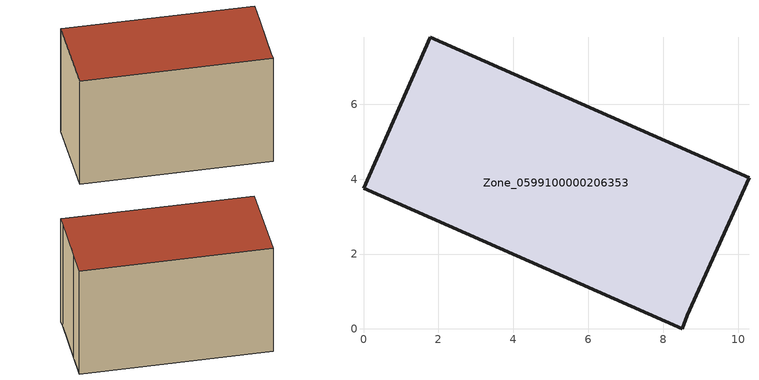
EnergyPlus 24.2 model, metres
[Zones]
Zone_0599100000206353
 floor ground (C_G): 1.78,7.79 10.29,4.03 9.76,2.82 8.64,0.37 8.51,0 0,3.75 z0
 wall outside (C_F): 9.76,2.82 10.29,4.03 1.78,7.79 0,3.75 8.51,0 8.64,0.37 9.76,2.82 z0:5.89
 roof outside (C_R): 10.29,4.03 1.78,7.79 0,3.75 8.51,0 8.64,0.37 9.76,2.82 z5.89
[BUILDING]
Pand.0599100000206353: North Axis=0; Terrain=City; Loads Convergence Tolerance Value=0.04; Temperature Convergence Tolerance Value=0.4; Solar Distribution=FullExterior; Maximum Number of Warmup Days=25; Minimum Number of Warmup Days=1
[Site:Location]
Rotterdam.The.Hague.AP_ZH_NLD Design_Conditions: Latitude=51.96; Longitude=4.45; Time Zone=1; Elevation=-4.5
[SITE:GROUNDTEMPERATURE:BUILDINGSURFACE]
18, 18, 18, 18, 18, 18, 18, 18, 18, 18, 18, 18
[MATERIAL] Thermal Absorptance=0.9; Solar Absorptance=0.7; Visible Absorptance=0.7
Name | Roughness | Thickness | Conductivity | Density | Specific Heat
G.TI.1946-1964 | MediumSmooth | 0.15 | 1 | 540 | 1210
F.TI.1946-1964 | Rough | 0.3 | 0.857143 | 1920 | 840
R.TI.1946-1964 | MediumRough | 0.2 | 0.277778 | 1500 | 1000
[CONSTRUCTION]
C_G: G.TI.1946-1964
C_F: F.TI.1946-1964
C_R: R.TI.1946-1964
[ZONE]
Zone_0599100000206353: Type=1; Multiplier=1; Ceiling Height=Autocalculate; Volume=Autocalculate; Floor Area=autocalculate; Part of Total Floor Area=Yes
[ZONEINFILTRATION:DESIGNFLOWRATE]
Infil_Zone_0599100000206353: Zone or ZoneList or Space or SpaceList=Zone_0599100000206353; Schedule=AlwaysOn; Design Flow Rate Calculation Method=Flow/Area; Flow Rate per Floor Area=0.003; Constant Term Coefficient=1; Temperature Term Coefficient=0; Velocity Term Coefficient=0; Velocity Squared Term Coefficient=0
[HVACTEMPLATE:ZONE:IDEALLOADSAIRSYSTEM]
Zone_0599100000206353: Maximum Heating Supply Air Temperature=50; Minimum Cooling Supply Air Temperature=13; Maximum Heating Supply Air Humidity Ratio=0.0156; Minimum Cooling Supply Air Humidity Ratio=0.0077; Heating Limit=NoLimit; Cooling Limit=NoLimit; Dehumidification Control Type=ConstantSensibleHeatRatio; Cooling Sensible Heat Ratio=0.7; Dehumidification Setpoint=60; Humidification Control Type=None; Humidification Setpoint=30; Outdoor Air Method=None; Outdoor Air Flow Rate per Person=0.00944; Outdoor Air Flow Rate per Zone Floor Area=0; Outdoor Air Flow Rate per Zone=0; Demand Controlled Ventilation Type=None; Outdoor Air Economizer Type=NoEconomizer; Heat Recovery Type=None; Sensible Heat Recovery Effectiveness=0.7; Latent Heat Recovery Effectiveness=0.65
[ZONECONTROL:THERMOSTAT]
ThermostatControl_Zone_0599100000206353: Zone or ZoneList=Zone_0599100000206353; Control Type Schedule=DualSetpointControlType; Control 1=Thermostat_Zone_0599100000206353; Temperature Difference Between Cutout And Setpoint=0
[THERMOSTATSETPOINT:DUALSETPOINT]
Thermostat_Zone_0599100000206353: Heating Setpoint Temperature Schedule=HeatingSetpoint_Zone_0599100000206353; Cooling Setpoint Temperature Schedule=CoolingSetpoint_Zone_0599100000206353
[SCHEDULE:COMPACT]
HeatingSetpoint_Zone_0599100000206353: Through: 12/31, For: AllDays, Until: 24:00, 21
CoolingSetpoint_Zone_0599100000206353: Through: 12/31, For: AllDays, Until: 24:00, 24
DualSetpointControlType: Through: 12/31, For: AllDays, Until: 24:00, 4
AlwaysOn: Through: 12/31, For: AllDays, Until: 24:00, 1
